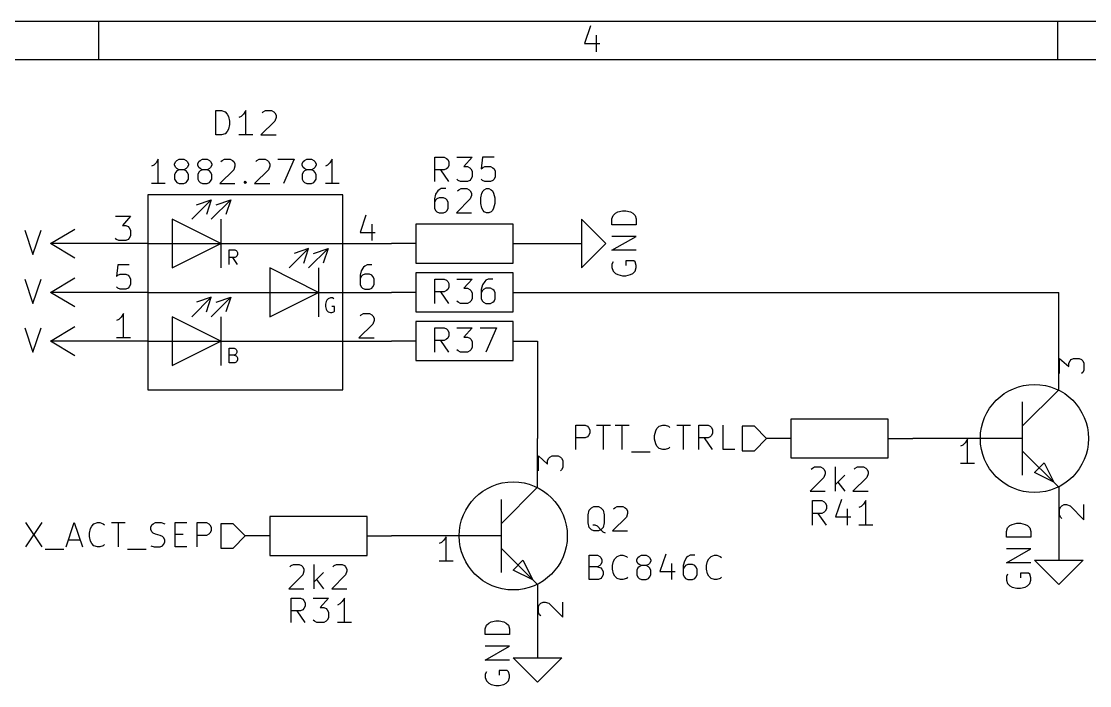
# Model space of a CAD drawing. Extents: x 0.4 to 16.1, y -11.3 to -0.4.
# Drawn here: x 6.14 to 8.333, y -1.757 to -0.394 of the extents above; entities that cross this region are included whole.
import ezdxf

# ---------------------------------------------------------------- set-up
doc = ezdxf.new("R2010")
doc.units = 0
doc.header["$MEASUREMENT"] = 0
for name, color, linetype in [('BROWN2', 54, 'CONTINUOUS'), ('CYAN2', 4, 'CONTINUOUS'), ('GREEN2', 3, 'CONTINUOUS'), ('LYELLOW', 51, 'CONTINUOUS'), ('RED2', 1, 'CONTINUOUS')]:
    doc.layers.add(name, color=color, linetype=linetype)

msp = doc.modelspace()

# ---------------------------------------------------------------- linework, layer by layer
at = {"layer": 'BROWN2', "linetype": 'CONTINUOUS'}
for p, q in [((7.27842, -1.27262), (7.27842, -1.22262)), ((7.27842, -1.22262), (7.29747, -1.22262)), ((7.29747, -1.22262), (7.30223, -1.225)), ((7.30223, -1.225), (7.30461, -1.22738)), ((7.30461, -1.22738), (7.30699, -1.23214)), ((7.32128, -1.22262), (7.34985, -1.22262)), ((7.33556, -1.27262), (7.33556, -1.22262)), ((7.35937, -1.22262), (7.38794, -1.22262)), ((7.37366, -1.27262), (7.37366, -1.22262)), ((7.44509, -1.22976), (7.44985, -1.225)), ((7.44985, -1.225), (7.45699, -1.22262)), ((7.45699, -1.22262), (7.46175, -1.22262)), ((7.46175, -1.22262), (7.4689, -1.225)), ((7.4689, -1.225), (7.47128, -1.22738)), ((7.48556, -1.22262), (7.51413, -1.22262)), ((7.49985, -1.27262), (7.49985, -1.22262)), ((7.5308, -1.27262), (7.5308, -1.22262)), ((7.5308, -1.22262), (7.54985, -1.22262)), ((7.54985, -1.22262), (7.55461, -1.225)), ((7.55461, -1.225), (7.55699, -1.22738)), ((7.55699, -1.22738), (7.55937, -1.23214)), ((7.5808, -1.27262), (7.5808, -1.22262)), ((7.645, -1.225), (7.62, -1.225)), ((7.62, -1.225), (7.62, -1.275)), ((7.67, -1.25), (7.645, -1.225)), ((7.29747, -1.24881), (7.27842, -1.24881)), ((7.30223, -1.24643), (7.29747, -1.24881)), ((7.30461, -1.24405), (7.30223, -1.24643)), ((7.30699, -1.23928), (7.30461, -1.24405)), ((7.30699, -1.23214), (7.30699, -1.23928)), ((7.44032, -1.24405), (7.4427, -1.23452)), ((7.44032, -1.25119), (7.44032, -1.24405)), ((7.4427, -1.23452), (7.44509, -1.22976)), ((7.54985, -1.24881), (7.5308, -1.24881)), ((7.55937, -1.27262), (7.5427, -1.24881)), ((7.55461, -1.24643), (7.54985, -1.24881)), ((7.55699, -1.24405), (7.55461, -1.24643)), ((7.55937, -1.23928), (7.55699, -1.24405)), ((7.55937, -1.23214), (7.55937, -1.23928)), ((7.645, -1.275), (7.67, -1.25)), ((7.4427, -1.26071), (7.44032, -1.25119)), ((7.44509, -1.26547), (7.4427, -1.26071)), ((7.44985, -1.27024), (7.44509, -1.26547)), ((7.45699, -1.27262), (7.44985, -1.27024)), ((7.4689, -1.27024), (7.46175, -1.27262)), ((7.47128, -1.26785), (7.4689, -1.27024)), ((7.3927, -1.27738), (7.4308, -1.27738)), ((7.46175, -1.27262), (7.45699, -1.27262)), ((7.60461, -1.27262), (7.5808, -1.27262)), ((7.62, -1.275), (7.645, -1.275)), ((6.1489, -1.42262), (6.18223, -1.47262)), ((6.18223, -1.42262), (6.1489, -1.47262)), ((6.23223, -1.47262), (6.2489, -1.42262)), ((6.2489, -1.42262), (6.26556, -1.47262)), ((6.28461, -1.42976), (6.28937, -1.425)), ((6.28937, -1.425), (6.29652, -1.42262)), ((6.29652, -1.42262), (6.30128, -1.42262)), ((6.30128, -1.42262), (6.30842, -1.425)), ((6.30842, -1.425), (6.3108, -1.42738)), ((6.32509, -1.42262), (6.35366, -1.42262)), ((6.33937, -1.47262), (6.33937, -1.42262)), ((6.40842, -1.42738), (6.4108, -1.425)), ((6.4108, -1.425), (6.41556, -1.42262)), ((6.41556, -1.42262), (6.42747, -1.42262)), ((6.42747, -1.42262), (6.43461, -1.425)), ((6.45604, -1.47262), (6.45604, -1.42262)), ((6.45604, -1.42262), (6.47985, -1.42262)), ((6.50128, -1.47262), (6.50128, -1.42262)), ((6.50128, -1.42262), (6.52032, -1.42262)), ((6.52032, -1.42262), (6.52509, -1.425)), ((6.52509, -1.425), (6.52747, -1.42738)), ((6.575, -1.425), (6.55, -1.425)), ((6.55, -1.425), (6.55, -1.475)), ((6.6, -1.45), (6.575, -1.425)), ((6.27985, -1.44405), (6.28223, -1.43452)), ((6.27985, -1.45119), (6.27985, -1.44405)), ((6.28223, -1.43452), (6.28461, -1.42976)), ((6.40604, -1.43214), (6.40842, -1.42738)), ((6.40604, -1.4369), (6.40604, -1.43214)), ((6.40842, -1.44167), (6.40604, -1.4369)), ((6.4108, -1.44405), (6.40842, -1.44167)), ((6.41556, -1.44643), (6.4108, -1.44405)), ((6.42509, -1.44881), (6.41556, -1.44643)), ((6.45604, -1.44643), (6.4727, -1.44643)), ((6.52509, -1.44643), (6.52032, -1.44881)), ((6.52747, -1.44405), (6.52509, -1.44643)), ((6.52747, -1.42738), (6.52985, -1.43214)), ((6.52985, -1.43928), (6.52747, -1.44405)), ((6.52985, -1.43214), (6.52985, -1.43928)), ((6.23699, -1.45833), (6.2608, -1.45833)), ((6.28223, -1.46071), (6.27985, -1.45119)), ((6.28461, -1.46547), (6.28223, -1.46071)), ((6.28937, -1.47024), (6.28461, -1.46547)), ((6.3108, -1.46785), (6.30842, -1.47024)), ((6.42985, -1.45119), (6.42509, -1.44881)), ((6.43223, -1.45357), (6.42985, -1.45119)), ((6.42985, -1.47024), (6.43223, -1.46785)), ((6.43461, -1.45833), (6.43223, -1.45357)), ((6.43223, -1.46785), (6.43461, -1.46309)), ((6.43461, -1.46309), (6.43461, -1.45833)), ((6.52032, -1.44881), (6.50128, -1.44881)), ((6.575, -1.475), (6.6, -1.45)), ((6.18937, -1.47738), (6.22747, -1.47738)), ((6.29652, -1.47262), (6.28937, -1.47024)), ((6.30128, -1.47262), (6.29652, -1.47262)), ((6.30842, -1.47024), (6.30128, -1.47262)), ((6.35842, -1.47738), (6.39652, -1.47738)), ((6.40604, -1.47024), (6.41318, -1.47262)), ((6.41318, -1.47262), (6.42509, -1.47262)), ((6.42509, -1.47262), (6.42985, -1.47024)), ((6.47985, -1.47262), (6.45604, -1.47262)), ((6.55, -1.475), (6.575, -1.475))]:
    msp.add_line(p, q, dxfattribs=at)
at = {"layer": 'CYAN2', "linetype": 'CONTINUOUS'}
for p, q in [((6.53928, -0.626953), (6.53928, -0.576953)), ((6.53928, -0.576953), (6.55119, -0.576953)), ((6.55119, -0.576953), (6.55833, -0.579335)), ((6.55833, -0.579335), (6.56309, -0.584094)), ((6.56309, -0.584094), (6.56547, -0.588858)), ((6.56547, -0.588858), (6.56785, -0.598382)), ((6.59167, -0.588858), (6.5869, -0.591236)), ((6.59643, -0.584094), (6.59167, -0.588858)), ((6.60119, -0.576953), (6.59643, -0.584094)), ((6.60119, -0.626953), (6.60119, -0.576953)), ((6.63452, -0.581713), (6.6369, -0.579335)), ((6.6369, -0.579335), (6.64167, -0.576953)), ((6.64167, -0.576953), (6.65357, -0.576953)), ((6.65357, -0.576953), (6.65833, -0.579335)), ((6.65833, -0.579335), (6.66071, -0.581713)), ((6.66071, -0.581713), (6.66309, -0.586476)), ((6.66309, -0.591236), (6.66071, -0.598382)), ((6.66309, -0.586476), (6.66309, -0.591236)), ((6.56785, -0.605524), (6.56547, -0.615047)), ((6.56785, -0.598382), (6.56785, -0.605524)), ((6.66071, -0.598382), (6.63214, -0.626953)), ((6.55119, -0.626953), (6.53928, -0.626953)), ((6.55833, -0.624571), (6.55119, -0.626953)), ((6.56309, -0.619807), (6.55833, -0.624571)), ((6.56547, -0.615047), (6.56309, -0.619807)), ((6.61547, -0.626953), (6.5869, -0.626953)), ((6.63214, -0.626953), (6.66309, -0.626953)), ((6.42143, -0.676831), (6.41667, -0.683972)), ((6.42143, -0.726831), (6.42143, -0.676831)), ((6.45714, -0.681591), (6.45952, -0.679213)), ((6.45952, -0.679213), (6.46428, -0.676831)), ((6.46428, -0.676831), (6.47381, -0.676831)), ((6.47381, -0.676831), (6.47857, -0.679213)), ((6.47857, -0.679213), (6.48095, -0.681591)), ((6.50476, -0.681591), (6.50714, -0.679213)), ((6.50714, -0.679213), (6.5119, -0.676831)), ((6.5119, -0.676831), (6.52143, -0.676831)), ((6.52143, -0.676831), (6.52619, -0.679213)), ((6.52619, -0.679213), (6.52857, -0.681591)), ((6.55, -0.681591), (6.55238, -0.679213)), ((6.55238, -0.679213), (6.55714, -0.676831)), ((6.55714, -0.676831), (6.56905, -0.676831)), ((6.56905, -0.676831), (6.57381, -0.679213)), ((6.57381, -0.679213), (6.57619, -0.681591)), ((6.62143, -0.681591), (6.62381, -0.679213)), ((6.62381, -0.679213), (6.62857, -0.676831)), ((6.62857, -0.676831), (6.64047, -0.676831)), ((6.64047, -0.676831), (6.64524, -0.679213)), ((6.64524, -0.679213), (6.64762, -0.681591)), ((6.66667, -0.676831), (6.7, -0.676831)), ((6.7, -0.676831), (6.67857, -0.726831)), ((6.71905, -0.681591), (6.72143, -0.679213)), ((6.72143, -0.679213), (6.72619, -0.676831)), ((6.72619, -0.676831), (6.73571, -0.676831)), ((6.73571, -0.676831), (6.74047, -0.679213)), ((6.74047, -0.679213), (6.74285, -0.681591)), ((6.77857, -0.676831), (6.77381, -0.683972)), ((6.77857, -0.726831), (6.77857, -0.676831)), ((6.98928, -0.722618), (6.98928, -0.672618)), ((6.98928, -0.672618), (7.00833, -0.672618)), ((7.00833, -0.672618), (7.01309, -0.675)), ((7.01309, -0.675), (7.01547, -0.677378)), ((7.01547, -0.677378), (7.01785, -0.682142)), ((7.03452, -0.672618), (7.06547, -0.672618)), ((7.06547, -0.672618), (7.04881, -0.691665)), ((7.0869, -0.672618), (7.08452, -0.696425)), ((7.11071, -0.672618), (7.0869, -0.672618)), ((6.4119, -0.688736), (6.40714, -0.691114)), ((6.41667, -0.683972), (6.4119, -0.688736)), ((6.45476, -0.686354), (6.45714, -0.681591)), ((6.45476, -0.688736), (6.45476, -0.686354)), ((6.45714, -0.693496), (6.45476, -0.688736)), ((6.45952, -0.695878), (6.45714, -0.693496)), ((6.45952, -0.700638), (6.45714, -0.70302)), ((6.46428, -0.69826), (6.45952, -0.695878)), ((6.46428, -0.69826), (6.45952, -0.700638)), ((6.47381, -0.69826), (6.46428, -0.69826)), ((6.47857, -0.695878), (6.47381, -0.69826)), ((6.47857, -0.700638), (6.47381, -0.69826)), ((6.48095, -0.693496), (6.47857, -0.695878)), ((6.48095, -0.70302), (6.47857, -0.700638)), ((6.48095, -0.681591), (6.48333, -0.686354)), ((6.48333, -0.688736), (6.48095, -0.693496)), ((6.48333, -0.686354), (6.48333, -0.688736)), ((6.50238, -0.686354), (6.50476, -0.681591)), ((6.50238, -0.688736), (6.50238, -0.686354)), ((6.50476, -0.693496), (6.50238, -0.688736)), ((6.50714, -0.695878), (6.50476, -0.693496)), ((6.50714, -0.700638), (6.50476, -0.70302)), ((6.5119, -0.69826), (6.50714, -0.695878)), ((6.5119, -0.69826), (6.50714, -0.700638)), ((6.52143, -0.69826), (6.5119, -0.69826)), ((6.52619, -0.695878), (6.52143, -0.69826)), ((6.52619, -0.700638), (6.52143, -0.69826)), ((6.52857, -0.693496), (6.52619, -0.695878)), ((6.52857, -0.70302), (6.52619, -0.700638)), ((6.52857, -0.681591), (6.53095, -0.686354)), ((6.53095, -0.688736), (6.52857, -0.693496)), ((6.53095, -0.686354), (6.53095, -0.688736)), ((6.57619, -0.69826), (6.54762, -0.726831)), ((6.57619, -0.681591), (6.57857, -0.686354)), ((6.57857, -0.691114), (6.57619, -0.69826)), ((6.57857, -0.686354), (6.57857, -0.691114)), ((6.64762, -0.69826), (6.61905, -0.726831)), ((6.64762, -0.681591), (6.65, -0.686354)), ((6.65, -0.691114), (6.64762, -0.69826)), ((6.65, -0.686354), (6.65, -0.691114)), ((6.71667, -0.686354), (6.71905, -0.681591)), ((6.71667, -0.688736), (6.71667, -0.686354)), ((6.71905, -0.693496), (6.71667, -0.688736)), ((6.72143, -0.695878), (6.71905, -0.693496)), ((6.72143, -0.700638), (6.71905, -0.70302)), ((6.72619, -0.69826), (6.72143, -0.695878)), ((6.72619, -0.69826), (6.72143, -0.700638)), ((6.73571, -0.69826), (6.72619, -0.69826)), ((6.74047, -0.695878), (6.73571, -0.69826)), ((6.74047, -0.700638), (6.73571, -0.69826)), ((6.74285, -0.693496), (6.74047, -0.695878)), ((6.74285, -0.70302), (6.74047, -0.700638)), ((6.74285, -0.681591), (6.74524, -0.686354)), ((6.74524, -0.688736), (6.74285, -0.693496)), ((6.74524, -0.686354), (6.74524, -0.688736)), ((6.76905, -0.688736), (6.76428, -0.691114)), ((6.77381, -0.683972), (6.76905, -0.688736)), ((7.00833, -0.698807), (6.98928, -0.698807)), ((7.01785, -0.722618), (7.00119, -0.698807)), ((7.01309, -0.696425), (7.00833, -0.698807)), ((7.01547, -0.694047), (7.01309, -0.696425)), ((7.01785, -0.689283), (7.01547, -0.694047)), ((7.01785, -0.682142), (7.01785, -0.689283)), ((7.04881, -0.691665), (7.05595, -0.691665)), ((7.05595, -0.691665), (7.06071, -0.694047)), ((7.06071, -0.694047), (7.06309, -0.696425)), ((7.06309, -0.696425), (7.06547, -0.701189)), ((7.06547, -0.701189), (7.06547, -0.713094)), ((7.08452, -0.696425), (7.0869, -0.694047)), ((7.0869, -0.694047), (7.09167, -0.691665)), ((7.09167, -0.691665), (7.10357, -0.691665)), ((7.10357, -0.691665), (7.10833, -0.694047)), ((7.10833, -0.694047), (7.11071, -0.696425)), ((7.11071, -0.696425), (7.11309, -0.701189)), ((7.11309, -0.701189), (7.11309, -0.713094)), ((6.45714, -0.70302), (6.45476, -0.707783)), ((6.45476, -0.707783), (6.45476, -0.717307)), ((6.45476, -0.717307), (6.45714, -0.722067)), ((6.45714, -0.722067), (6.45952, -0.724449)), ((6.47857, -0.724449), (6.48095, -0.722067)), ((6.48333, -0.707783), (6.48095, -0.70302)), ((6.48095, -0.722067), (6.48333, -0.717307)), ((6.48333, -0.717307), (6.48333, -0.707783)), ((6.50476, -0.70302), (6.50238, -0.707783)), ((6.50238, -0.707783), (6.50238, -0.717307)), ((6.50238, -0.717307), (6.50476, -0.722067)), ((6.50476, -0.722067), (6.50714, -0.724449)), ((6.52619, -0.724449), (6.52857, -0.722067)), ((6.53095, -0.707783), (6.52857, -0.70302)), ((6.52857, -0.722067), (6.53095, -0.717307)), ((6.53095, -0.717307), (6.53095, -0.707783)), ((6.59762, -0.724449), (6.6, -0.722067)), ((6.6, -0.722067), (6.60238, -0.724449)), ((6.6, -0.722067), (6.6, -0.726831)), ((6.71905, -0.70302), (6.71667, -0.707783)), ((6.71667, -0.707783), (6.71667, -0.717307)), ((6.71667, -0.717307), (6.71905, -0.722067)), ((6.71905, -0.722067), (6.72143, -0.724449)), ((6.74047, -0.724449), (6.74285, -0.722067)), ((6.74524, -0.707783), (6.74285, -0.70302)), ((6.74285, -0.722067), (6.74524, -0.717307)), ((6.74524, -0.717307), (6.74524, -0.707783)), ((7.0369, -0.720236), (7.03452, -0.717854)), ((7.04167, -0.722618), (7.0369, -0.720236)), ((7.05595, -0.722618), (7.04167, -0.722618)), ((7.06071, -0.720236), (7.05595, -0.722618)), ((7.06309, -0.717854), (7.06071, -0.720236)), ((7.06547, -0.713094), (7.06309, -0.717854)), ((7.0869, -0.720236), (7.08452, -0.717854)), ((7.09167, -0.722618), (7.0869, -0.720236)), ((7.10357, -0.722618), (7.09167, -0.722618)), ((7.10833, -0.720236), (7.10357, -0.722618)), ((7.11071, -0.717854), (7.10833, -0.720236)), ((7.11309, -0.713094), (7.11071, -0.717854)), ((6.43571, -0.726831), (6.40714, -0.726831)), ((6.45952, -0.724449), (6.46428, -0.726831)), ((6.46428, -0.726831), (6.47381, -0.726831)), ((6.47381, -0.726831), (6.47857, -0.724449)), ((6.50714, -0.724449), (6.5119, -0.726831)), ((6.5119, -0.726831), (6.52143, -0.726831)), ((6.52143, -0.726831), (6.52619, -0.724449)), ((6.54762, -0.726831), (6.57857, -0.726831)), ((6.6, -0.726831), (6.59762, -0.724449)), ((6.60238, -0.724449), (6.6, -0.726831)), ((6.61905, -0.726831), (6.65, -0.726831)), ((6.72143, -0.724449), (6.72619, -0.726831)), ((6.72619, -0.726831), (6.73571, -0.726831)), ((6.73571, -0.726831), (6.74047, -0.724449)), ((6.79285, -0.726831), (6.76428, -0.726831)), ((6.99524, -0.741594), (6.99047, -0.74874)), ((6.99762, -0.739217), (6.99524, -0.741594)), ((7.00238, -0.736835), (6.99762, -0.739217)), ((7.0119, -0.736835), (7.00238, -0.736835)), ((7.03571, -0.741594), (7.03809, -0.739217)), ((7.03809, -0.739217), (7.04285, -0.736835)), ((7.04285, -0.736835), (7.05476, -0.736835)), ((7.05476, -0.736835), (7.05952, -0.739217)), ((7.05952, -0.739217), (7.0619, -0.741594)), ((7.0619, -0.741594), (7.06428, -0.746358)), ((7.08571, -0.746358), (7.08809, -0.741594)), ((7.08809, -0.741594), (7.09047, -0.739217)), ((7.09047, -0.739217), (7.09524, -0.736835)), ((7.09524, -0.736835), (7.1, -0.736835)), ((7.1, -0.736835), (7.10476, -0.739217)), ((7.10476, -0.739217), (7.10714, -0.741594)), ((7.10714, -0.741594), (7.10952, -0.746358)), ((6.99047, -0.74874), (6.98809, -0.758264)), ((6.98809, -0.758264), (6.98809, -0.777311)), ((6.99047, -0.760642), (6.98809, -0.765406)), ((6.99285, -0.758264), (6.99047, -0.760642)), ((6.99762, -0.755882), (6.99285, -0.758264)), ((7.00714, -0.755882), (6.99762, -0.755882)), ((7.0119, -0.758264), (7.00714, -0.755882)), ((7.01428, -0.760642), (7.0119, -0.758264)), ((7.01667, -0.765406), (7.01428, -0.760642)), ((7.01667, -0.777311), (7.01667, -0.765406)), ((7.0619, -0.758264), (7.03333, -0.786835)), ((7.06428, -0.751118), (7.0619, -0.758264)), ((7.06428, -0.746358), (7.06428, -0.751118)), ((7.08333, -0.755882), (7.08571, -0.746358)), ((7.08333, -0.767787), (7.08333, -0.755882)), ((7.10952, -0.746358), (7.1119, -0.755882)), ((7.1119, -0.755882), (7.1119, -0.767787)), ((6.98809, -0.777311), (6.99047, -0.782071)), ((6.99047, -0.782071), (6.99285, -0.784453)), ((6.99285, -0.784453), (6.99762, -0.786835)), ((6.99762, -0.786835), (7.00714, -0.786835)), ((7.00714, -0.786835), (7.0119, -0.784453)), ((7.0119, -0.784453), (7.01428, -0.782071)), ((7.01428, -0.782071), (7.01667, -0.777311)), ((7.03333, -0.786835), (7.06428, -0.786835)), ((7.08571, -0.777311), (7.08333, -0.767787)), ((7.08809, -0.782071), (7.08571, -0.777311)), ((7.09047, -0.784453), (7.08809, -0.782071)), ((7.09524, -0.786835), (7.09047, -0.784453)), ((7.1, -0.786835), (7.09524, -0.786835)), ((7.10476, -0.784453), (7.1, -0.786835)), ((7.10714, -0.782071), (7.10476, -0.784453)), ((7.10952, -0.777311), (7.10714, -0.782071)), ((7.1119, -0.767787), (7.10952, -0.777311)), ((7.355, -0.792169), (7.35976, -0.787409)), ((7.35976, -0.787409), (7.36452, -0.785028)), ((7.36452, -0.785028), (7.37404, -0.782646)), ((7.37404, -0.782646), (7.38119, -0.782646)), ((7.38119, -0.782646), (7.39071, -0.785028)), ((7.39071, -0.785028), (7.39547, -0.787409)), ((7.39547, -0.787409), (7.40023, -0.792169)), ((7.35261, -0.799315), (7.355, -0.792169)), ((7.35261, -0.811217), (7.35261, -0.799315)), ((7.40261, -0.811217), (7.35261, -0.811217)), ((7.40023, -0.792169), (7.40261, -0.799315)), ((7.40261, -0.799315), (7.40261, -0.811217)), ((6.14741, -0.822618), (6.16407, -0.872618)), ((6.16407, -0.872618), (6.18074, -0.822618)), ((7.35261, -0.863598), (7.40261, -0.835028)), ((7.40261, -0.835028), (7.35261, -0.835028)), ((7.40261, -0.863598), (7.35261, -0.863598)), ((7.355, -0.887409), (7.35261, -0.892169)), ((7.35261, -0.892169), (7.35261, -0.899315)), ((7.39785, -0.885028), (7.38119, -0.885028)), ((7.38119, -0.885028), (7.38119, -0.894551)), ((7.40023, -0.887409), (7.39785, -0.885028)), ((7.40261, -0.894551), (7.40023, -0.887409)), ((7.40261, -0.899315), (7.40261, -0.894551)), ((7.35261, -0.899315), (7.355, -0.906457)), ((7.355, -0.906457), (7.35976, -0.911217)), ((7.35976, -0.911217), (7.36452, -0.913598)), ((7.36452, -0.913598), (7.37404, -0.91598)), ((7.37404, -0.91598), (7.38119, -0.91598)), ((7.38119, -0.91598), (7.39071, -0.913598)), ((7.39071, -0.913598), (7.39547, -0.911217)), ((7.39547, -0.911217), (7.40023, -0.906457)), ((7.40023, -0.906457), (7.40261, -0.899315)), ((6.14741, -0.922618), (6.16407, -0.972618)), ((6.16407, -0.972618), (6.18074, -0.922618)), ((6.98928, -0.972618), (6.98928, -0.922618)), ((6.98928, -0.922618), (7.00833, -0.922618)), ((7.00833, -0.922618), (7.01309, -0.925)), ((7.01309, -0.925), (7.01547, -0.927378)), ((7.01547, -0.927378), (7.01785, -0.932142)), ((7.01785, -0.939283), (7.01547, -0.944047)), ((7.01785, -0.932142), (7.01785, -0.939283)), ((7.03452, -0.922618), (7.06547, -0.922618)), ((7.06547, -0.922618), (7.04881, -0.941665)), ((7.04881, -0.941665), (7.05595, -0.941665)), ((7.05595, -0.941665), (7.06071, -0.944047)), ((7.0869, -0.934524), (7.08452, -0.944047)), ((7.09167, -0.927378), (7.0869, -0.934524)), ((7.09405, -0.941665), (7.08928, -0.944047)), ((7.09405, -0.925), (7.09167, -0.927378)), ((7.09881, -0.922618), (7.09405, -0.925)), ((7.10357, -0.941665), (7.09405, -0.941665)), ((7.10833, -0.922618), (7.09881, -0.922618)), ((7.10833, -0.944047), (7.10357, -0.941665)), ((7.00833, -0.948807), (6.98928, -0.948807)), ((7.01785, -0.972618), (7.00119, -0.948807)), ((7.01309, -0.946425), (7.00833, -0.948807)), ((7.01547, -0.944047), (7.01309, -0.946425)), ((7.06071, -0.944047), (7.06309, -0.946425)), ((7.06309, -0.946425), (7.06547, -0.951189)), ((7.06547, -0.963094), (7.06309, -0.967854)), ((7.06547, -0.951189), (7.06547, -0.963094)), ((7.08452, -0.944047), (7.08452, -0.963094)), ((7.0869, -0.946425), (7.08452, -0.951189)), ((7.08452, -0.963094), (7.0869, -0.967854)), ((7.08928, -0.944047), (7.0869, -0.946425)), ((7.11071, -0.946425), (7.10833, -0.944047)), ((7.11309, -0.951189), (7.11071, -0.946425)), ((7.11071, -0.967854), (7.11309, -0.963094)), ((7.11309, -0.963094), (7.11309, -0.951189)), ((7.0369, -0.970236), (7.03452, -0.967854)), ((7.04167, -0.972618), (7.0369, -0.970236)), ((7.05595, -0.972618), (7.04167, -0.972618)), ((7.06071, -0.970236), (7.05595, -0.972618)), ((7.06309, -0.967854), (7.06071, -0.970236)), ((7.0869, -0.967854), (7.08928, -0.970236)), ((7.08928, -0.970236), (7.09405, -0.972618)), ((7.09405, -0.972618), (7.10357, -0.972618)), ((7.10357, -0.972618), (7.10833, -0.970236)), ((7.10833, -0.970236), (7.11071, -0.967854)), ((6.14741, -1.02262), (6.16407, -1.07262)), ((6.16407, -1.07262), (6.18074, -1.02262)), ((6.98928, -1.07262), (6.98928, -1.02262)), ((6.98928, -1.02262), (7.00833, -1.02262)), ((7.00833, -1.02262), (7.01309, -1.025)), ((7.01309, -1.025), (7.01547, -1.02738)), ((7.01547, -1.02738), (7.01785, -1.03214)), ((7.03452, -1.02262), (7.06547, -1.02262)), ((7.06547, -1.02262), (7.04881, -1.04167)), ((7.08214, -1.02262), (7.11547, -1.02262)), ((7.11547, -1.02262), (7.09405, -1.07262)), ((7.00833, -1.04881), (6.98928, -1.04881)), ((7.01785, -1.07262), (7.00119, -1.04881)), ((7.01309, -1.04643), (7.00833, -1.04881)), ((7.01547, -1.04405), (7.01309, -1.04643)), ((7.01785, -1.03928), (7.01547, -1.04405)), ((7.01785, -1.03214), (7.01785, -1.03928)), ((7.04881, -1.04167), (7.05595, -1.04167)), ((7.05595, -1.04167), (7.06071, -1.04405)), ((7.06071, -1.04405), (7.06309, -1.04643)), ((7.06309, -1.04643), (7.06547, -1.05119)), ((7.06547, -1.05119), (7.06547, -1.06309)), ((7.0369, -1.07024), (7.03452, -1.06785)), ((7.04167, -1.07262), (7.0369, -1.07024)), ((7.05595, -1.07262), (7.04167, -1.07262)), ((7.06071, -1.07024), (7.05595, -1.07262)), ((7.06309, -1.06785), (7.06071, -1.07024)), ((7.06547, -1.06309), (7.06309, -1.06785)), ((7.76167, -1.31316), (7.76405, -1.31078)), ((7.76405, -1.31078), (7.76881, -1.3084)), ((7.76881, -1.3084), (7.78071, -1.3084)), ((7.78071, -1.3084), (7.78547, -1.31078)), ((7.78547, -1.31078), (7.78785, -1.31316)), ((7.78785, -1.31316), (7.79024, -1.31792)), ((7.81167, -1.3584), (7.81167, -1.3084)), ((7.84976, -1.31316), (7.85214, -1.31078)), ((7.85214, -1.31078), (7.8569, -1.3084)), ((7.8569, -1.3084), (7.86881, -1.3084)), ((7.86881, -1.3084), (7.87357, -1.31078)), ((7.87357, -1.31078), (7.87595, -1.31316)), ((7.87595, -1.31316), (7.87833, -1.31792)), ((7.78785, -1.32983), (7.75928, -1.3584)), ((7.79024, -1.32268), (7.78785, -1.32983)), ((7.79024, -1.31792), (7.79024, -1.32268)), ((7.83071, -1.32506), (7.81167, -1.34411)), ((7.87595, -1.32983), (7.84738, -1.3584)), ((7.87833, -1.32268), (7.87595, -1.32983)), ((7.87833, -1.31792), (7.87833, -1.32268)), ((7.75928, -1.3584), (7.79024, -1.3584)), ((7.81643, -1.33935), (7.83071, -1.3584)), ((7.84738, -1.3584), (7.87833, -1.3584)), ((7.76428, -1.42761), (7.76428, -1.37761)), ((7.76428, -1.37761), (7.78333, -1.37761)), ((7.78333, -1.37761), (7.78809, -1.38)), ((7.78809, -1.38), (7.79047, -1.38237)), ((7.82381, -1.37523), (7.8119, -1.41094)), ((7.87381, -1.37761), (7.86905, -1.38476)), ((7.87381, -1.42761), (7.87381, -1.37761)), ((7.30365, -1.40642), (7.30603, -1.39689)), ((7.30603, -1.39689), (7.31079, -1.39213)), ((7.31079, -1.39213), (7.31555, -1.38975)), ((7.31555, -1.38975), (7.32507, -1.38975)), ((7.32507, -1.38975), (7.32984, -1.39213)), ((7.32984, -1.39213), (7.3346, -1.39689)), ((7.3346, -1.39689), (7.33698, -1.40642)), ((7.35603, -1.39451), (7.35841, -1.39213)), ((7.35841, -1.39213), (7.36317, -1.38975)), ((7.36317, -1.38975), (7.37507, -1.38975)), ((7.37507, -1.38975), (7.37984, -1.39213)), ((7.37984, -1.39213), (7.38222, -1.39451)), ((7.38222, -1.39451), (7.3846, -1.39928)), ((7.3846, -1.39928), (7.3846, -1.40404)), ((7.78809, -1.40142), (7.78333, -1.4038)), ((7.79047, -1.39904), (7.78809, -1.40142)), ((7.79047, -1.38237), (7.79285, -1.38714)), ((7.79285, -1.39428), (7.79047, -1.39904)), ((7.79285, -1.38714), (7.79285, -1.39428)), ((7.83571, -1.39428), (7.83571, -1.42761)), ((7.86428, -1.38952), (7.85952, -1.3919)), ((7.86905, -1.38476), (7.86428, -1.38952)), ((7.30365, -1.42308), (7.30365, -1.40642)), ((7.30603, -1.43261), (7.30365, -1.42308)), ((7.33698, -1.42308), (7.3346, -1.43261)), ((7.33698, -1.40642), (7.33698, -1.42308)), ((7.38222, -1.41118), (7.35365, -1.43975)), ((7.3846, -1.40404), (7.38222, -1.41118)), ((7.78333, -1.4038), (7.76428, -1.4038)), ((7.79285, -1.42761), (7.77619, -1.4038)), ((7.8119, -1.41094), (7.84285, -1.41094)), ((8.17452, -1.42639), (8.18404, -1.42401)), ((8.18404, -1.42401), (8.19119, -1.42401)), ((8.19119, -1.42401), (8.20071, -1.42639)), ((7.31079, -1.43737), (7.30603, -1.43261)), ((7.31555, -1.43975), (7.31079, -1.43737)), ((7.31793, -1.42785), (7.31317, -1.42785)), ((7.32507, -1.43975), (7.31555, -1.43975)), ((7.3227, -1.43023), (7.31793, -1.42785)), ((7.32984, -1.43737), (7.3227, -1.43023)), ((7.32984, -1.43737), (7.32507, -1.43975)), ((7.3346, -1.43261), (7.32984, -1.43737)), ((7.3346, -1.44213), (7.32984, -1.43737)), ((7.33936, -1.44451), (7.3346, -1.44213)), ((7.35365, -1.43975), (7.3846, -1.43975)), ((7.88809, -1.42761), (7.85952, -1.42761)), ((8.16261, -1.44068), (8.165, -1.43354)), ((8.16261, -1.45258), (8.16261, -1.44068)), ((8.165, -1.43354), (8.16976, -1.42878)), ((8.16976, -1.42878), (8.17452, -1.42639)), ((8.20071, -1.42639), (8.20547, -1.42878)), ((8.20547, -1.42878), (8.21023, -1.43354)), ((8.21023, -1.43354), (8.21261, -1.44068)), ((8.21261, -1.44068), (8.21261, -1.45258)), ((8.21261, -1.45258), (8.16261, -1.45258)), ((7.30603, -1.53963), (7.30603, -1.48963)), ((7.30603, -1.48963), (7.3227, -1.48963)), ((7.3227, -1.48963), (7.32746, -1.49201)), ((7.36317, -1.49201), (7.37031, -1.48963)), ((7.37031, -1.48963), (7.37508, -1.48963)), ((7.37508, -1.48963), (7.38222, -1.49201)), ((7.40841, -1.49201), (7.41317, -1.48963)), ((7.41317, -1.48963), (7.4227, -1.48963)), ((7.4227, -1.48963), (7.42746, -1.49201)), ((7.46317, -1.48725), (7.45127, -1.52296)), ((7.51317, -1.48963), (7.50841, -1.49201)), ((7.5227, -1.48963), (7.51317, -1.48963)), ((7.55603, -1.49201), (7.56317, -1.48963)), ((7.56317, -1.48963), (7.56793, -1.48963)), ((7.56793, -1.48963), (7.57508, -1.49201)), ((8.16261, -1.50496), (8.21261, -1.47639)), ((8.21261, -1.47639), (8.16261, -1.47639)), ((6.69167, -1.51316), (6.69405, -1.51078)), ((6.69405, -1.51078), (6.69881, -1.5084)), ((6.69881, -1.5084), (6.71071, -1.5084)), ((6.71071, -1.5084), (6.71547, -1.51078)), ((6.71547, -1.51078), (6.71785, -1.51316)), ((6.71785, -1.51316), (6.72024, -1.51792)), ((6.74167, -1.5584), (6.74167, -1.5084)), ((6.77976, -1.51316), (6.78214, -1.51078)), ((6.78214, -1.51078), (6.7869, -1.5084)), ((6.7869, -1.5084), (6.79881, -1.5084)), ((6.79881, -1.5084), (6.80357, -1.51078)), ((6.80357, -1.51078), (6.80595, -1.51316)), ((6.80595, -1.51316), (6.80833, -1.51792)), ((7.32746, -1.51106), (7.3227, -1.51344)), ((7.32746, -1.49201), (7.32984, -1.49439)), ((7.32984, -1.50868), (7.32746, -1.51106)), ((7.32984, -1.49439), (7.33222, -1.49915)), ((7.33222, -1.50391), (7.32984, -1.50868)), ((7.33222, -1.49915), (7.33222, -1.50391)), ((7.35365, -1.51106), (7.35603, -1.50154)), ((7.35365, -1.5182), (7.35365, -1.51106)), ((7.35603, -1.50154), (7.35841, -1.49677)), ((7.35841, -1.49677), (7.36317, -1.49201)), ((7.38222, -1.49201), (7.3846, -1.49439)), ((7.40365, -1.49915), (7.40603, -1.49439)), ((7.40365, -1.50154), (7.40365, -1.49915)), ((7.40603, -1.5063), (7.40365, -1.50154)), ((7.40603, -1.49439), (7.40841, -1.49201)), ((7.40841, -1.50868), (7.40603, -1.5063)), ((7.41317, -1.51106), (7.40841, -1.50868)), ((7.41317, -1.51106), (7.40841, -1.51344)), ((7.4227, -1.51106), (7.41317, -1.51106)), ((7.42746, -1.50868), (7.4227, -1.51106)), ((7.42746, -1.51344), (7.4227, -1.51106)), ((7.42746, -1.49201), (7.42984, -1.49439)), ((7.42984, -1.5063), (7.42746, -1.50868)), ((7.42984, -1.49439), (7.43222, -1.49915)), ((7.43222, -1.50154), (7.42984, -1.5063)), ((7.43222, -1.49915), (7.43222, -1.50154)), ((7.47508, -1.5063), (7.47508, -1.53963)), ((7.50127, -1.50154), (7.49889, -1.51106)), ((7.49889, -1.51106), (7.49889, -1.53011)), ((7.50603, -1.49439), (7.50127, -1.50154)), ((7.50365, -1.51106), (7.50127, -1.51344)), ((7.50841, -1.50868), (7.50365, -1.51106)), ((7.50841, -1.49201), (7.50603, -1.49439)), ((7.51793, -1.50868), (7.50841, -1.50868)), ((7.5227, -1.51106), (7.51793, -1.50868)), ((7.52508, -1.51344), (7.5227, -1.51106)), ((7.5465, -1.51106), (7.54889, -1.50154)), ((7.5465, -1.5182), (7.5465, -1.51106)), ((7.54889, -1.50154), (7.55127, -1.49677)), ((7.55127, -1.49677), (7.55603, -1.49201)), ((7.57508, -1.49201), (7.57746, -1.49439)), ((8.21261, -1.50496), (8.16261, -1.50496)), ((6.71785, -1.52983), (6.68928, -1.5584)), ((6.72024, -1.52268), (6.71785, -1.52983)), ((6.72024, -1.51792), (6.72024, -1.52268)), ((6.76071, -1.52506), (6.74167, -1.54411)), ((6.80595, -1.52983), (6.77738, -1.5584)), ((6.80833, -1.52268), (6.80595, -1.52983)), ((6.80833, -1.51792), (6.80833, -1.52268)), ((7.3227, -1.51344), (7.30603, -1.51344)), ((7.3227, -1.51344), (7.32984, -1.51582)), ((7.32984, -1.51582), (7.33222, -1.5182)), ((7.33222, -1.53487), (7.32984, -1.53725)), ((7.33222, -1.5182), (7.3346, -1.52296)), ((7.3346, -1.53011), (7.33222, -1.53487)), ((7.3346, -1.52296), (7.3346, -1.53011)), ((7.35603, -1.52772), (7.35365, -1.5182)), ((7.35841, -1.53248), (7.35603, -1.52772)), ((7.36317, -1.53725), (7.35841, -1.53248)), ((7.3846, -1.53487), (7.38222, -1.53725)), ((7.40603, -1.51582), (7.40365, -1.52058)), ((7.40365, -1.52058), (7.40365, -1.53011)), ((7.40365, -1.53011), (7.40603, -1.53487)), ((7.40841, -1.51344), (7.40603, -1.51582)), ((7.40603, -1.53487), (7.40841, -1.53725)), ((7.42984, -1.51582), (7.42746, -1.51344)), ((7.42746, -1.53725), (7.42984, -1.53487)), ((7.43222, -1.52058), (7.42984, -1.51582)), ((7.42984, -1.53487), (7.43222, -1.53011)), ((7.43222, -1.53011), (7.43222, -1.52058)), ((7.45127, -1.52296), (7.48222, -1.52296)), ((7.50127, -1.51344), (7.49889, -1.5182)), ((7.49889, -1.53011), (7.50127, -1.53487)), ((7.50127, -1.53487), (7.50365, -1.53725)), ((7.5227, -1.53725), (7.52508, -1.53487)), ((7.52746, -1.5182), (7.52508, -1.51344)), ((7.52508, -1.53487), (7.52746, -1.53011)), ((7.52746, -1.53011), (7.52746, -1.5182)), ((7.54889, -1.52772), (7.5465, -1.5182)), ((7.55127, -1.53248), (7.54889, -1.52772)), ((7.55603, -1.53725), (7.55127, -1.53248)), ((7.57746, -1.53487), (7.57508, -1.53725)), ((8.165, -1.52878), (8.16261, -1.53354)), ((8.16261, -1.53354), (8.16261, -1.54068)), ((8.20785, -1.52639), (8.19119, -1.52639)), ((8.19119, -1.52639), (8.19119, -1.53592)), ((8.21023, -1.52878), (8.20785, -1.52639)), ((8.21261, -1.53592), (8.21023, -1.52878)), ((6.74643, -1.53935), (6.76071, -1.5584)), ((7.32508, -1.53963), (7.30603, -1.53963)), ((7.32984, -1.53725), (7.32508, -1.53963)), ((7.37031, -1.53963), (7.36317, -1.53725)), ((7.37508, -1.53963), (7.37031, -1.53963)), ((7.38222, -1.53725), (7.37508, -1.53963)), ((7.40841, -1.53725), (7.41317, -1.53963)), ((7.41317, -1.53963), (7.4227, -1.53963)), ((7.4227, -1.53963), (7.42746, -1.53725)), ((7.50365, -1.53725), (7.50841, -1.53963)), ((7.50841, -1.53963), (7.51793, -1.53963)), ((7.51793, -1.53963), (7.5227, -1.53725)), ((7.56317, -1.53963), (7.55603, -1.53725)), ((7.56793, -1.53963), (7.56317, -1.53963)), ((7.57508, -1.53725), (7.56793, -1.53963)), ((8.16261, -1.54068), (8.165, -1.54782)), ((8.165, -1.54782), (8.16976, -1.55258)), ((8.16976, -1.55258), (8.17452, -1.55496)), ((8.17452, -1.55496), (8.18404, -1.55735)), ((8.19119, -1.55735), (8.20071, -1.55496)), ((8.20071, -1.55496), (8.20547, -1.55258)), ((8.20547, -1.55258), (8.21023, -1.54782)), ((8.21023, -1.54782), (8.21261, -1.54068)), ((8.21261, -1.54068), (8.21261, -1.53592)), ((6.68928, -1.5584), (6.72024, -1.5584)), ((6.69428, -1.62761), (6.69428, -1.57761)), ((6.69428, -1.57761), (6.71333, -1.57761)), ((6.71333, -1.57761), (6.71809, -1.58)), ((6.73952, -1.57761), (6.77047, -1.57761)), ((6.77047, -1.57761), (6.75381, -1.59666)), ((6.77738, -1.5584), (6.80833, -1.5584)), ((6.80381, -1.57761), (6.79905, -1.58476)), ((6.80381, -1.62761), (6.80381, -1.57761)), ((8.18404, -1.55735), (8.19119, -1.55735)), ((6.71809, -1.58), (6.72047, -1.58237)), ((6.72047, -1.59904), (6.71809, -1.60142)), ((6.72047, -1.58237), (6.72285, -1.58714)), ((6.72285, -1.59428), (6.72047, -1.59904)), ((6.72285, -1.58714), (6.72285, -1.59428)), ((6.75381, -1.59666), (6.76095, -1.59666)), ((6.76095, -1.59666), (6.76571, -1.59904)), ((6.76571, -1.59904), (6.76809, -1.60142)), ((6.79428, -1.58952), (6.78952, -1.5919)), ((6.79905, -1.58476), (6.79428, -1.58952)), ((6.71333, -1.6038), (6.69428, -1.6038)), ((6.72285, -1.62761), (6.70619, -1.6038)), ((6.71809, -1.60142), (6.71333, -1.6038)), ((6.76809, -1.60142), (6.77047, -1.60619)), ((6.77047, -1.61809), (6.76809, -1.62285)), ((6.77047, -1.60619), (6.77047, -1.61809)), ((6.7419, -1.62523), (6.73952, -1.62285)), ((6.74667, -1.62761), (6.7419, -1.62523)), ((6.76095, -1.62761), (6.74667, -1.62761)), ((6.76571, -1.62523), (6.76095, -1.62761)), ((6.76809, -1.62285), (6.76571, -1.62523)), ((6.81809, -1.62761), (6.78952, -1.62761)), ((7.09261, -1.64068), (7.095, -1.63354)), ((7.09261, -1.65258), (7.09261, -1.64068)), ((7.095, -1.63354), (7.09976, -1.62878)), ((7.09976, -1.62878), (7.10452, -1.62639)), ((7.10452, -1.62639), (7.11404, -1.62401)), ((7.11404, -1.62401), (7.12119, -1.62401)), ((7.12119, -1.62401), (7.13071, -1.62639)), ((7.13071, -1.62639), (7.13547, -1.62878)), ((7.13547, -1.62878), (7.14023, -1.63354)), ((7.14023, -1.63354), (7.14261, -1.64068)), ((7.14261, -1.64068), (7.14261, -1.65258)), ((7.14261, -1.65258), (7.09261, -1.65258)), ((7.09261, -1.70496), (7.14261, -1.67639)), ((7.14261, -1.67639), (7.09261, -1.67639)), ((7.14261, -1.70496), (7.09261, -1.70496)), ((7.095, -1.72878), (7.09261, -1.73354)), ((7.13785, -1.72639), (7.12119, -1.72639)), ((7.12119, -1.72639), (7.12119, -1.73592)), ((7.14023, -1.72878), (7.13785, -1.72639)), ((7.14261, -1.73592), (7.14023, -1.72878)), ((7.09261, -1.73354), (7.09261, -1.74068)), ((7.09261, -1.74068), (7.095, -1.74782)), ((7.095, -1.74782), (7.09976, -1.75258)), ((7.09976, -1.75258), (7.10452, -1.75496)), ((7.13071, -1.75496), (7.13547, -1.75258)), ((7.13547, -1.75258), (7.14023, -1.74782)), ((7.14023, -1.74782), (7.14261, -1.74068)), ((7.14261, -1.74068), (7.14261, -1.73592)), ((7.10452, -1.75496), (7.11404, -1.75735)), ((7.11404, -1.75735), (7.12119, -1.75735)), ((7.12119, -1.75735), (7.13071, -1.75496))]:
    msp.add_line(p, q, dxfattribs=at)
at = {"layer": 'GREEN2', "linetype": 'CONTINUOUS'}
for p, q in [((7.2, -0.85), (7.24, -0.85)), ((7.2, -0.95), (8.27, -0.95)), ((8.27, -1.05), (8.27, -0.95)), ((7.2, -1.05), (7.2, -1.25))]:
    msp.add_line(p, q, dxfattribs=at)
at = {"layer": 'LYELLOW', "linetype": 'CONTINUOUS'}
for p, q in [((6.4, -0.75), (6.4, -1.15)), ((6.8, -0.75), (6.4, -0.75)), ((6.8, -1.15), (6.8, -0.75)), ((6.4, -1.15), (6.8, -1.15))]:
    msp.add_line(p, q, dxfattribs=at)
at = {"layer": 'RED2', "linetype": 'CONTINUOUS'}
for p, q in [((16.1413, -0.393701), (0.393701, -0.393701)), ((6.29921, -0.472441), (6.29921, -0.393701)), ((8.26772, -0.472441), (8.26772, -0.393701)), ((7.30835, -0.402602), (7.29617, -0.439161)), ((7.32054, -0.422102), (7.32054, -0.45622)), ((7.29617, -0.439161), (7.32785, -0.439161)), ((16.0626, -0.472441), (0.472441, -0.472441)), ((6.4, -0.75), (6.4, -1.15)), ((6.8, -0.75), (6.4, -0.75)), ((6.4, -0.75), (6.4, -1.15)), ((6.8, -0.75), (6.4, -0.75)), ((6.49, -0.8), (6.53, -0.76)), ((6.5, -0.77), (6.53, -0.76)), ((6.53, -0.76), (6.52, -0.79)), ((6.53, -0.8), (6.57, -0.76)), ((6.54, -0.77), (6.57, -0.76)), ((6.57, -0.76), (6.56, -0.79)), ((6.8, -1.15), (6.8, -0.75)), ((6.8, -1.15), (6.8, -0.75)), ((6.33333, -0.793618), (6.36428, -0.793618)), ((6.36428, -0.793618), (6.34762, -0.812665)), ((6.45, -0.8), (6.45, -0.9)), ((6.55, -0.85), (6.45, -0.8)), ((6.55, -0.8), (6.55, -0.9)), ((6.84762, -0.791236), (6.83571, -0.826949)), ((6.85952, -0.810283), (6.85952, -0.843618)), ((7.15, -0.81), (6.95, -0.81)), ((6.95, -0.81), (6.95, -0.89)), ((7.15, -0.89), (7.15, -0.81)), ((7.34, -0.85), (7.29, -0.8)), ((7.29, -0.8), (7.29, -0.85)), ((6.2, -0.85), (6.25, -0.82)), ((6.34762, -0.812665), (6.35476, -0.812665)), ((6.35476, -0.812665), (6.35952, -0.815047)), ((6.35952, -0.815047), (6.3619, -0.817425)), ((6.3619, -0.817425), (6.36428, -0.822189)), ((6.36428, -0.822189), (6.36428, -0.834094)), ((6.83571, -0.826949), (6.86667, -0.826949)), ((6.25, -0.88), (6.2, -0.85)), ((6.3, -0.85), (6.2, -0.85)), ((6.4, -0.85), (6.3, -0.85)), ((6.33571, -0.841236), (6.33333, -0.838854)), ((6.34047, -0.843618), (6.33571, -0.841236)), ((6.35476, -0.843618), (6.34047, -0.843618)), ((6.35952, -0.841236), (6.35476, -0.843618)), ((6.3619, -0.838854), (6.35952, -0.841236)), ((6.36428, -0.834094), (6.3619, -0.838854)), ((6.4, -0.85), (6.8, -0.85)), ((6.45, -0.9), (6.55, -0.85)), ((6.8, -0.85), (6.9, -0.85)), ((6.95, -0.85), (6.9, -0.85)), ((7.15, -0.85), (7.2, -0.85)), ((7.24, -0.85), (7.29, -0.85)), ((7.29, -0.85), (7.29, -0.9)), ((7.29, -0.9), (7.34, -0.85)), ((6.56714, -0.892571), (6.56714, -0.862571)), ((6.56714, -0.862571), (6.57857, -0.862571)), ((6.57857, -0.862571), (6.58143, -0.864)), ((6.58143, -0.876854), (6.57857, -0.878283)), ((6.58143, -0.864), (6.58285, -0.865425)), ((6.58285, -0.875425), (6.58143, -0.876854)), ((6.58285, -0.865425), (6.58428, -0.868283)), ((6.58428, -0.872571), (6.58285, -0.875425)), ((6.58428, -0.868283), (6.58428, -0.872571)), ((6.69, -0.9), (6.73, -0.86)), ((6.73, -0.86), (6.7, -0.87)), ((6.72, -0.89), (6.73, -0.86)), ((6.73, -0.9), (6.77, -0.86)), ((6.74, -0.87), (6.77, -0.86)), ((6.77, -0.86), (6.76, -0.89)), ((6.33809, -0.893618), (6.33571, -0.917425)), ((6.3619, -0.893618), (6.33809, -0.893618)), ((6.57857, -0.878283), (6.56714, -0.878283)), ((6.58428, -0.892571), (6.57428, -0.878283)), ((6.84285, -0.898378), (6.83809, -0.905524)), ((6.84524, -0.896), (6.84285, -0.898378)), ((6.85, -0.893618), (6.84524, -0.896)), ((6.85952, -0.893618), (6.85, -0.893618)), ((6.95, -0.89), (7.15, -0.89)), ((6.2, -0.95), (6.25, -0.92)), ((6.33571, -0.917425), (6.33809, -0.915047)), ((6.33809, -0.915047), (6.34285, -0.912665)), ((6.34285, -0.912665), (6.35476, -0.912665)), ((6.35476, -0.912665), (6.35952, -0.915047)), ((6.35952, -0.915047), (6.3619, -0.917425)), ((6.3619, -0.917425), (6.36428, -0.922189)), ((6.65, -0.9), (6.65, -1)), ((6.75, -0.95), (6.65, -0.9)), ((6.75, -0.9), (6.75, -1)), ((6.83809, -0.905524), (6.83571, -0.915047)), ((6.83571, -0.915047), (6.83571, -0.934094)), ((6.83809, -0.917425), (6.83571, -0.922189)), ((6.84047, -0.915047), (6.83809, -0.917425)), ((6.84524, -0.912665), (6.84047, -0.915047)), ((6.85476, -0.912665), (6.84524, -0.912665)), ((6.85952, -0.915047), (6.85476, -0.912665)), ((6.8619, -0.917425), (6.85952, -0.915047)), ((6.86428, -0.922189), (6.8619, -0.917425)), ((7.15, -0.91), (6.95, -0.91)), ((6.95, -0.91), (6.95, -0.99)), ((7.15, -0.99), (7.15, -0.91)), ((6.33809, -0.941236), (6.33571, -0.938854)), ((6.34285, -0.943618), (6.33809, -0.941236)), ((6.35952, -0.941236), (6.35476, -0.943618)), ((6.3619, -0.938854), (6.35952, -0.941236)), ((6.36428, -0.934094), (6.3619, -0.938854)), ((6.36428, -0.922189), (6.36428, -0.934094)), ((6.83571, -0.934094), (6.83809, -0.938854)), ((6.83809, -0.938854), (6.84047, -0.941236)), ((6.84047, -0.941236), (6.84524, -0.943618)), ((6.85476, -0.943618), (6.85952, -0.941236)), ((6.85952, -0.941236), (6.8619, -0.938854)), ((6.8619, -0.938854), (6.86428, -0.934094)), ((6.86428, -0.934094), (6.86428, -0.922189)), ((6.25, -0.98), (6.2, -0.95)), ((6.3, -0.95), (6.2, -0.95)), ((6.4, -0.95), (6.3, -0.95)), ((6.35476, -0.943618), (6.34285, -0.943618)), ((6.4, -0.95), (6.8, -0.95)), ((6.49, -1), (6.53, -0.96)), ((6.53, -0.96), (6.5, -0.97)), ((6.52, -0.99), (6.53, -0.96)), ((6.53, -1), (6.57, -0.96)), ((6.54, -0.97), (6.57, -0.96)), ((6.57, -0.96), (6.56, -0.99)), ((6.65, -1), (6.75, -0.95)), ((6.77043, -0.963), (6.76757, -0.965854)), ((6.77471, -0.961571), (6.77043, -0.963)), ((6.779, -0.961571), (6.77471, -0.961571)), ((6.78185, -0.963), (6.779, -0.961571)), ((6.8, -0.95), (6.9, -0.95)), ((6.84524, -0.943618), (6.85476, -0.943618)), ((6.95, -0.95), (6.9, -0.95)), ((7.15, -0.95), (7.2, -0.95)), ((6.76614, -0.968713), (6.76471, -0.974425)), ((6.76471, -0.974425), (6.76471, -0.978713)), ((6.76471, -0.978713), (6.76614, -0.984425)), ((6.76757, -0.965854), (6.76614, -0.968713)), ((6.76614, -0.984425), (6.76757, -0.987283)), ((6.78328, -0.978713), (6.77757, -0.978713)), ((6.78328, -0.988713), (6.78328, -0.978713)), ((6.34047, -1.00552), (6.33571, -1.0079)), ((6.34524, -1.00076), (6.34047, -1.00552)), ((6.35, -0.993618), (6.34524, -1.00076)), ((6.35, -1.04362), (6.35, -0.993618)), ((6.45, -1), (6.45, -1.1)), ((6.55, -1.05), (6.45, -1)), ((6.55, -1), (6.55, -1.1)), ((6.76757, -0.987283), (6.77043, -0.990142)), ((6.77043, -0.990142), (6.77471, -0.991571)), ((6.77471, -0.991571), (6.77757, -0.991571)), ((6.77757, -0.991571), (6.78185, -0.990142)), ((6.78185, -0.990142), (6.78328, -0.988713)), ((6.83571, -0.998378), (6.83809, -0.996)), ((6.83809, -0.996), (6.84285, -0.993618)), ((6.84285, -0.993618), (6.85476, -0.993618)), ((6.85476, -0.993618), (6.85952, -0.996)), ((6.85952, -0.996), (6.8619, -0.998378)), ((6.8619, -0.998378), (6.86428, -1.00314)), ((6.86428, -1.0079), (6.8619, -1.01505)), ((6.86428, -1.00314), (6.86428, -1.0079)), ((6.95, -0.99), (7.15, -0.99)), ((6.2, -1.05), (6.25, -1.02)), ((6.8619, -1.01505), (6.83333, -1.04362)), ((7.15, -1.01), (6.95, -1.01)), ((6.95, -1.01), (6.95, -1.09)), ((7.15, -1.09), (7.15, -1.01)), ((6.25, -1.08), (6.2, -1.05)), ((6.3, -1.05), (6.2, -1.05)), ((6.4, -1.05), (6.3, -1.05)), ((6.36428, -1.04362), (6.33571, -1.04362)), ((6.4, -1.05), (6.8, -1.05)), ((6.45, -1.1), (6.55, -1.05)), ((6.8, -1.05), (6.9, -1.05)), ((6.83333, -1.04362), (6.86428, -1.04362)), ((6.95, -1.05), (6.9, -1.05)), ((7.15, -1.05), (7.2, -1.05)), ((8.27, -1.15), (8.27, -1.05)), ((6.56714, -1.09457), (6.56714, -1.06457)), ((6.56714, -1.06457), (6.57714, -1.06457)), ((6.57714, -1.06457), (6.58, -1.066)), ((6.58, -1.066), (6.58143, -1.06743)), ((6.58143, -1.06743), (6.58285, -1.07028)), ((6.58285, -1.07314), (6.58143, -1.076)), ((6.58285, -1.07028), (6.58285, -1.07314)), ((6.57714, -1.07885), (6.56714, -1.07885)), ((6.57857, -1.09457), (6.56714, -1.09457)), ((6.58, -1.07743), (6.57714, -1.07885)), ((6.57714, -1.07885), (6.58143, -1.08028)), ((6.58143, -1.09314), (6.57857, -1.09457)), ((6.58143, -1.076), (6.58, -1.07743)), ((6.58143, -1.08028), (6.58285, -1.08171)), ((6.58285, -1.09171), (6.58143, -1.09314)), ((6.58285, -1.08171), (6.58428, -1.08457)), ((6.58428, -1.08885), (6.58285, -1.09171)), ((6.58428, -1.08457), (6.58428, -1.08885)), ((6.95, -1.09), (7.15, -1.09)), ((8.27162, -1.11667), (8.27162, -1.08571)), ((8.27162, -1.08571), (8.29067, -1.10238)), ((8.29067, -1.09524), (8.29305, -1.09047)), ((8.29067, -1.10238), (8.29067, -1.09524)), ((8.29305, -1.09047), (8.29543, -1.08809)), ((8.29543, -1.08809), (8.30019, -1.08571)), ((8.30019, -1.08571), (8.31209, -1.08571)), ((8.31209, -1.08571), (8.31685, -1.08809)), ((8.31685, -1.08809), (8.31924, -1.09047)), ((8.31924, -1.09047), (8.32162, -1.09524)), ((8.32162, -1.09524), (8.32162, -1.10952)), ((8.31924, -1.11428), (8.31685, -1.11667)), ((8.32162, -1.10952), (8.31924, -1.11428)), ((6.4, -1.15), (6.8, -1.15)), ((6.4, -1.15), (6.8, -1.15)), ((8.195, -1.225), (8.27, -1.15)), ((8.195, -1.175), (8.195, -1.325)), ((7.72, -1.21), (7.72, -1.29)), ((7.92, -1.21), (7.72, -1.21)), ((7.92, -1.29), (7.92, -1.21)), ((7.2, -1.35), (7.2, -1.25)), ((7.72, -1.25), (7.67, -1.25)), ((7.92, -1.25), (7.97, -1.25)), ((8.195, -1.25), (7.97, -1.25)), ((8.07297, -1.26352), (8.06821, -1.2659)), ((8.07774, -1.25876), (8.07297, -1.26352)), ((8.0825, -1.25162), (8.07774, -1.25876)), ((8.0825, -1.30162), (8.0825, -1.25162)), ((7.20162, -1.31667), (7.20162, -1.28571)), ((7.20162, -1.28571), (7.22067, -1.30238)), ((7.22067, -1.29524), (7.22305, -1.29047)), ((7.22305, -1.29047), (7.22543, -1.28809)), ((7.22543, -1.28809), (7.23019, -1.28571)), ((7.23019, -1.28571), (7.24209, -1.28571)), ((7.24209, -1.28571), (7.24685, -1.28809)), ((7.24685, -1.28809), (7.24924, -1.29047)), ((7.24924, -1.29047), (7.25162, -1.29524)), ((7.72, -1.29), (7.92, -1.29)), ((8.195, -1.275), (8.27, -1.35)), ((7.22067, -1.30238), (7.22067, -1.29524)), ((7.24924, -1.31428), (7.24685, -1.31667)), ((7.25162, -1.30952), (7.24924, -1.31428)), ((7.25162, -1.29524), (7.25162, -1.30952)), ((8.09678, -1.30162), (8.06821, -1.30162)), ((8.22, -1.32), (8.24, -1.3)), ((8.24, -1.3), (8.26, -1.34)), ((8.26, -1.34), (8.22, -1.32)), ((7.125, -1.425), (7.2, -1.35)), ((8.27, -1.35), (8.27, -1.45)), ((7.125, -1.375), (7.125, -1.525)), ((8.27162, -1.39524), (8.274, -1.39047)), ((8.27162, -1.40714), (8.27162, -1.39524)), ((8.274, -1.39047), (8.27638, -1.38809)), ((8.27638, -1.38809), (8.28114, -1.38571)), ((8.28114, -1.38571), (8.2859, -1.38571)), ((8.2859, -1.38571), (8.29305, -1.38809)), ((8.29305, -1.38809), (8.32162, -1.41667)), ((8.32162, -1.41667), (8.32162, -1.38571)), ((6.65, -1.41), (6.65, -1.49)), ((6.85, -1.41), (6.65, -1.41)), ((6.85, -1.49), (6.85, -1.41)), ((8.274, -1.4119), (8.27162, -1.40714)), ((8.27638, -1.41428), (8.274, -1.4119)), ((6.65, -1.45), (6.6, -1.45)), ((6.85, -1.45), (6.9, -1.45)), ((7.125, -1.45), (6.9, -1.45)), ((7.00297, -1.46352), (6.99821, -1.4659)), ((7.00774, -1.45876), (7.00297, -1.46352)), ((7.0125, -1.45162), (7.00774, -1.45876)), ((7.0125, -1.50162), (7.0125, -1.45162)), ((8.27, -1.45), (8.27, -1.5)), ((6.65, -1.49), (6.85, -1.49)), ((7.125, -1.475), (7.2, -1.55)), ((7.02678, -1.50162), (6.99821, -1.50162)), ((7.15, -1.52), (7.17, -1.5)), ((7.17, -1.5), (7.19, -1.54)), ((8.27, -1.55), (8.22, -1.5)), ((8.22, -1.5), (8.27, -1.5)), ((8.27, -1.5), (8.32, -1.5)), ((8.32, -1.5), (8.27, -1.55)), ((7.19, -1.54), (7.15, -1.52)), ((7.2, -1.55), (7.2, -1.65)), ((7.20162, -1.59524), (7.204, -1.59047)), ((7.20162, -1.60714), (7.20162, -1.59524)), ((7.204, -1.59047), (7.20638, -1.58809)), ((7.20638, -1.58809), (7.21114, -1.58571)), ((7.21114, -1.58571), (7.2159, -1.58571)), ((7.2159, -1.58571), (7.22305, -1.58809)), ((7.22305, -1.58809), (7.25162, -1.61667)), ((7.25162, -1.61667), (7.25162, -1.58571)), ((7.204, -1.6119), (7.20162, -1.60714)), ((7.20638, -1.61428), (7.204, -1.6119)), ((7.2, -1.65), (7.2, -1.7)), ((7.2, -1.75), (7.15, -1.7)), ((7.15, -1.7), (7.2, -1.7)), ((7.2, -1.7), (7.25, -1.7)), ((7.25, -1.7), (7.2, -1.75))]:
    msp.add_line(p, q, dxfattribs=at)
at = {"layer": 'RED2'}
for centre in [(8.22, -1.25), (7.15, -1.45)]:
    msp.add_circle(centre, 0.111, dxfattribs=at)

doc.saveas('drawing.dxf')
